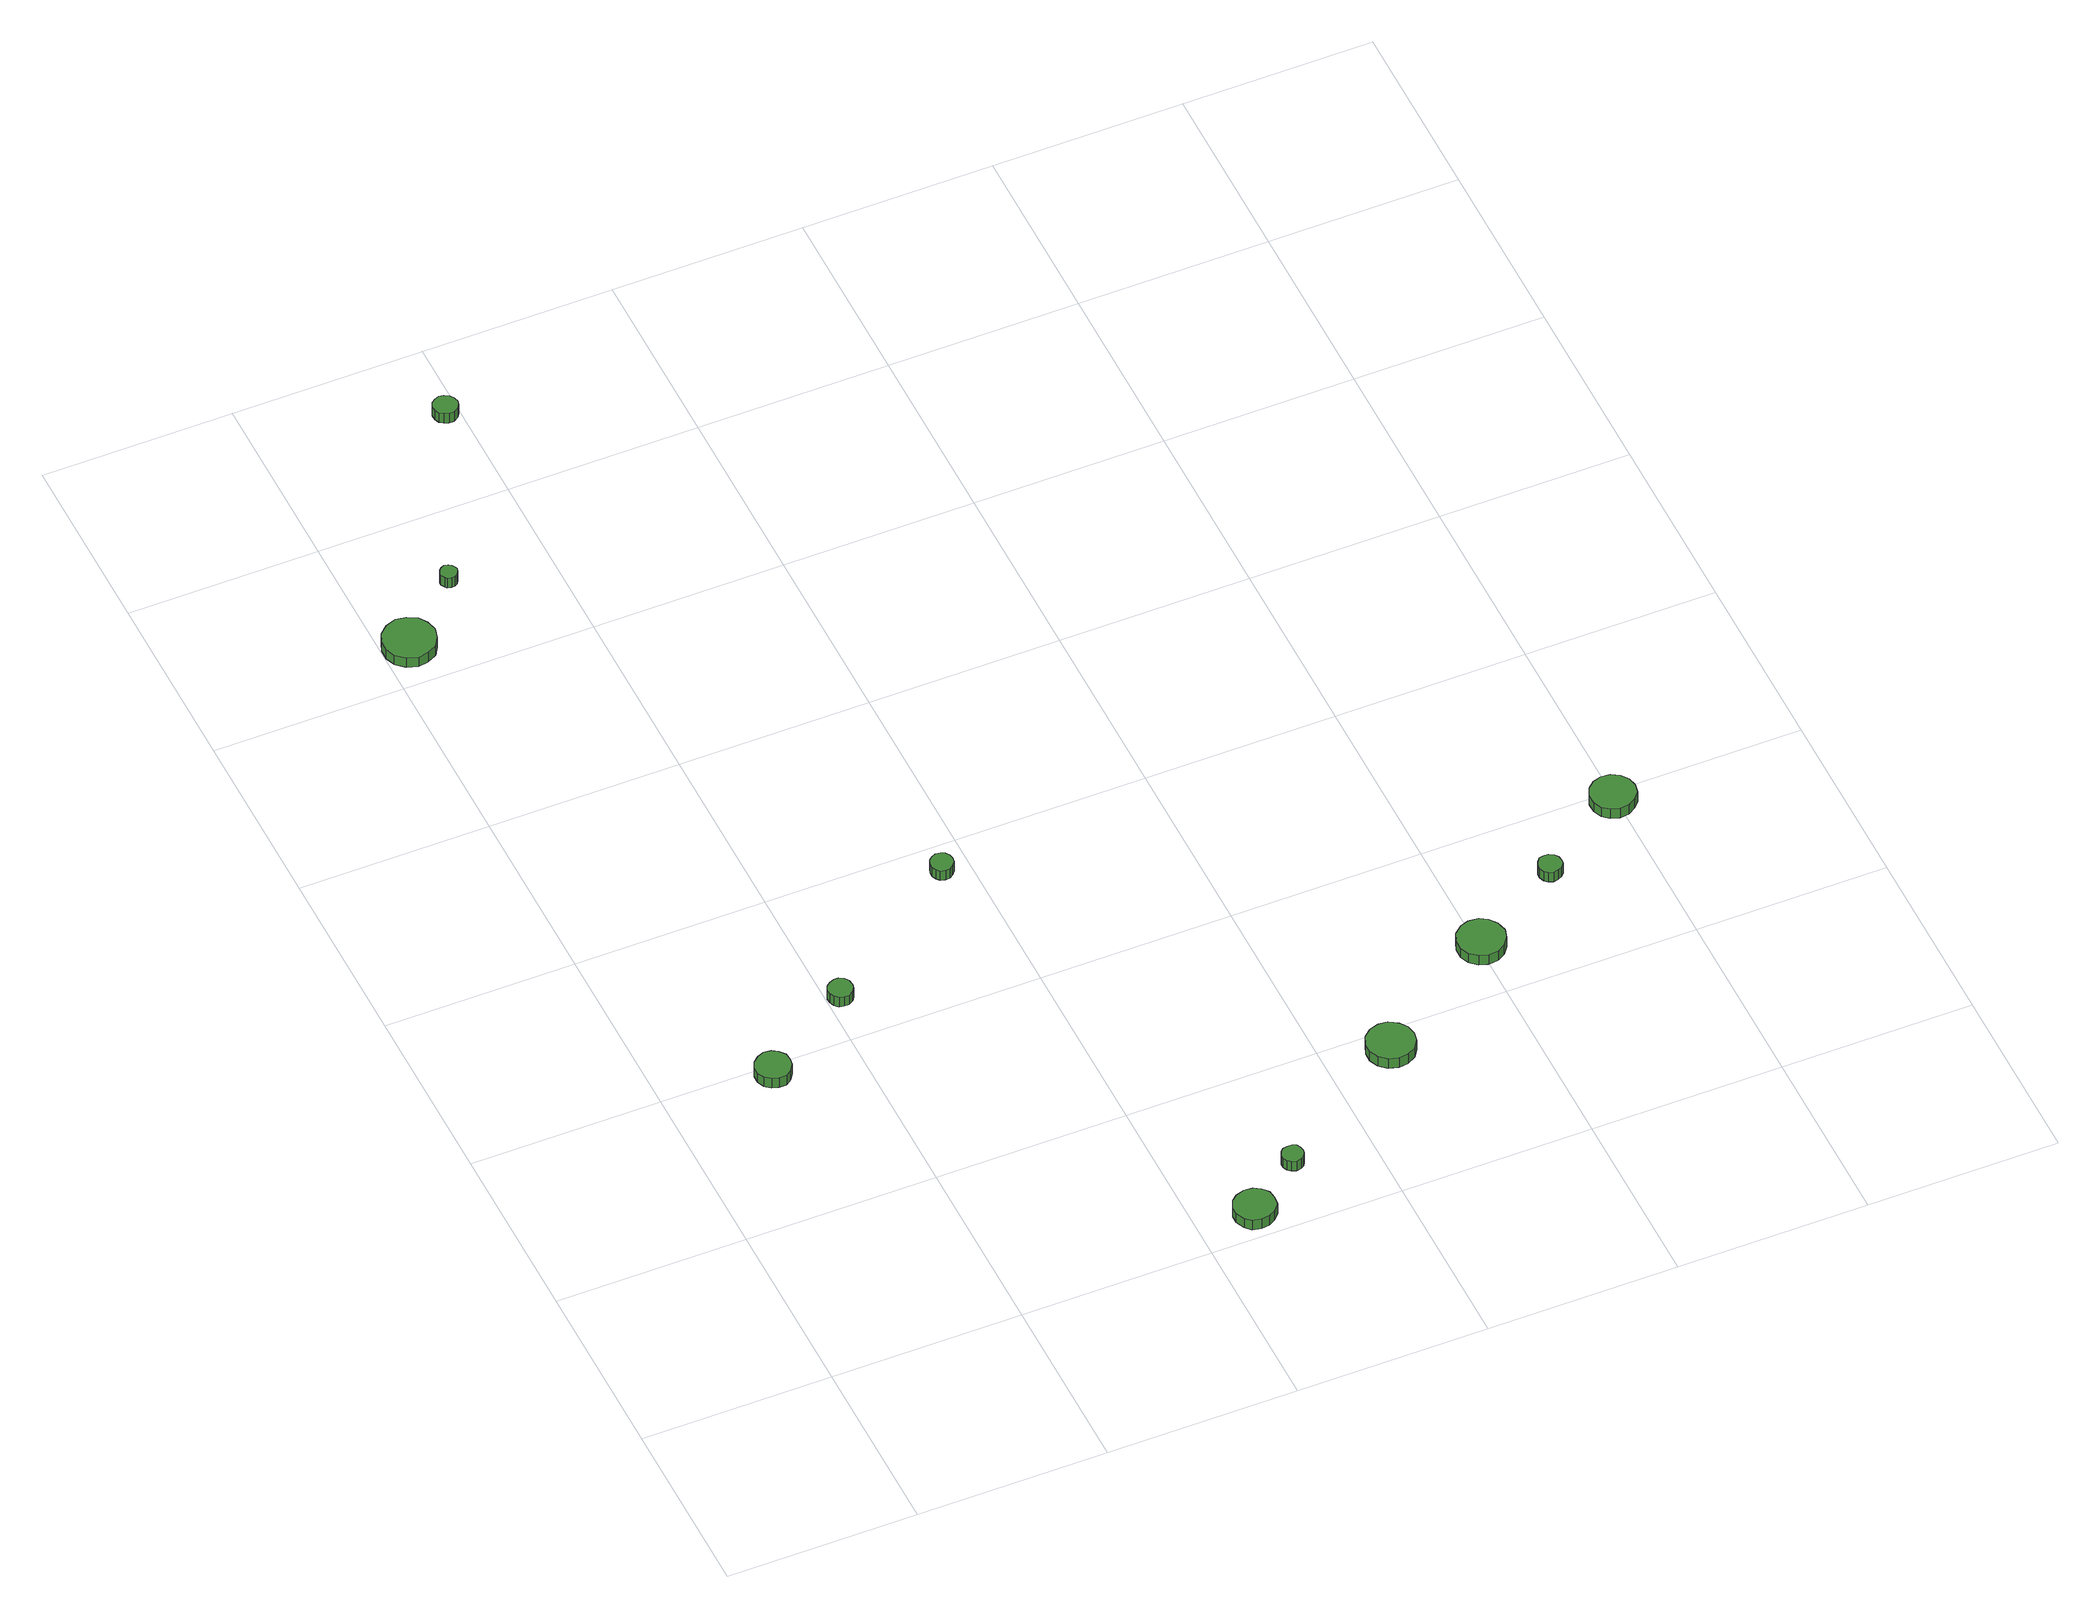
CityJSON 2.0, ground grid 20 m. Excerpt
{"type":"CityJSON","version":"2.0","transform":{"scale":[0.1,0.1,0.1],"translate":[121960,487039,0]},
"CityObjects":{
"tree1":{"type":"SolitaryVegetationObject","attributes":{"function":"something"},"geometry":[{"type":"MultiSurface","lod":"1","boundaries":[[[0,1,2,3,4,5,6,7,8,9,10,11,12,13,14]],[[15,16,17,18,19,20,21,22,23,24,25,26,27,28,29]],[[0,29,28,1]],[[1,28,27,2]],[[2,27,26,3]],[[3,26,25,4]],[[4,25,24,5]],[[5,24,23,6]],[[6,23,22,7]],[[7,22,21,8]],[[8,21,20,9]],[[9,20,19,10]],[[10,19,18,11]],[[11,18,17,12]],[[12,17,16,13]],[[13,16,15,14]],[[14,15,29,0]]]}]},
"tree2":{"type":"SolitaryVegetationObject","attributes":{"function":"something"},"geometry":[{"type":"MultiSurface","lod":"1","boundaries":[[[30,31,32,33,34,35,36,37,38,39,40,41,42,43,44]],[[45,46,47,48,49,50,51,52,53,54,55,56,57,58,59]],[[30,59,58,31]],[[31,58,57,32]],[[32,57,56,33]],[[33,56,55,34]],[[34,55,54,35]],[[35,54,53,36]],[[36,53,52,37]],[[37,52,51,38]],[[38,51,50,39]],[[39,50,49,40]],[[40,49,48,41]],[[41,48,47,42]],[[42,47,46,43]],[[43,46,45,44]],[[44,45,59,30]]]}]},
"tree3":{"type":"SolitaryVegetationObject","attributes":{"function":"something"},"geometry":[{"type":"MultiSurface","lod":"1","boundaries":[[[60,61,62,63,64,65,66,67,68,69,70,71,72,73,74]],[[75,76,77,78,79,80,81,82,83,84,85,86,87,88,89]],[[60,89,88,61]],[[61,88,87,62]],[[62,87,86,63]],[[63,86,85,64]],[[64,85,84,65]],[[65,84,83,66]],[[66,83,82,67]],[[67,82,81,68]],[[68,81,80,69]],[[69,80,79,70]],[[70,79,78,71]],[[71,78,77,72]],[[72,77,76,73]],[[73,76,75,74]],[[74,75,89,60]]]}]},
"tree4":{"type":"SolitaryVegetationObject","attributes":{"function":"something"},"geometry":[{"type":"MultiSurface","lod":"1","boundaries":[[[90,91,92,93,94,95,96,97,98,99,100,101,102,103,104]],[[105,106,107,108,109,110,111,112,113,114,115,116,117,118,119]],[[90,119,118,91]],[[91,118,117,92]],[[92,117,116,93]],[[93,116,115,94]],[[94,115,114,95]],[[95,114,113,96]],[[96,113,112,97]],[[97,112,111,98]],[[98,111,110,99]],[[99,110,109,100]],[[100,109,108,101]],[[101,108,107,102]],[[102,107,106,103]],[[103,106,105,104]],[[104,105,119,90]]]}]},
"tree5":{"type":"SolitaryVegetationObject","attributes":{"function":"something"},"geometry":[{"type":"MultiSurface","lod":"1","boundaries":[[[120,121,122,123,124,125,126,127,128,129,130,131,132,133,134]],[[135,136,137,138,139,140,141,142,143,144,145,146,147,148,149]],[[120,149,148,121]],[[121,148,147,122]],[[122,147,146,123]],[[123,146,145,124]],[[124,145,144,125]],[[125,144,143,126]],[[126,143,142,127]],[[127,142,141,128]],[[128,141,140,129]],[[129,140,139,130]],[[130,139,138,131]],[[131,138,137,132]],[[132,137,136,133]],[[133,136,135,134]],[[134,135,149,120]]]}]},
"tree6":{"type":"SolitaryVegetationObject","attributes":{"function":"something"},"geometry":[{"type":"MultiSurface","lod":"1","boundaries":[[[150,151,152,153,154,155,156,157,158,159,160,161,162,163,164]],[[165,166,167,168,169,170,171,172,173,174,175,176,177,178,179]],[[150,179,178,151]],[[151,178,177,152]],[[152,177,176,153]],[[153,176,175,154]],[[154,175,174,155]],[[155,174,173,156]],[[156,173,172,157]],[[157,172,171,158]],[[158,171,170,159]],[[159,170,169,160]],[[160,169,168,161]],[[161,168,167,162]],[[162,167,166,163]],[[163,166,165,164]],[[164,165,179,150]]]}]},
"tree7":{"type":"SolitaryVegetationObject","attributes":{"function":"something"},"geometry":[{"type":"MultiSurface","lod":"1","boundaries":[[[180,181,182,183,184,185,186,187,188,189,190,191,192,193,194]],[[195,196,197,198,199,200,201,202,203,204,205,206,207,208,209]],[[180,209,208,181]],[[181,208,207,182]],[[182,207,206,183]],[[183,206,205,184]],[[184,205,204,185]],[[185,204,203,186]],[[186,203,202,187]],[[187,202,201,188]],[[188,201,200,189]],[[189,200,199,190]],[[190,199,198,191]],[[191,198,197,192]],[[192,197,196,193]],[[193,196,195,194]],[[194,195,209,180]]]}]},
"tree8":{"type":"SolitaryVegetationObject","attributes":{"function":"something"},"geometry":[{"type":"MultiSurface","lod":"1","boundaries":[[[210,211,212,213,214,215,216,217,218,219,220,221,222,223,224]],[[225,226,227,228,229,230,231,232,233,234,235,236,237,238,239]],[[210,239,238,211]],[[211,238,237,212]],[[212,237,236,213]],[[213,236,235,214]],[[214,235,234,215]],[[215,234,233,216]],[[216,233,232,217]],[[217,232,231,218]],[[218,231,230,219]],[[219,230,229,220]],[[220,229,228,221]],[[221,228,227,222]],[[222,227,226,223]],[[223,226,225,224]],[[224,225,239,210]]]}]},
"tree9":{"type":"SolitaryVegetationObject","attributes":{"function":"something"},"geometry":[{"type":"MultiSurface","lod":"1","boundaries":[[[240,241,242,243,244,245,246,247,248,249,250,251,252,253,254]],[[255,256,257,258,259,260,261,262,263,264,265,266,267,268,269]],[[240,269,268,241]],[[241,268,267,242]],[[242,267,266,243]],[[243,266,265,244]],[[244,265,264,245]],[[245,264,263,246]],[[246,263,262,247]],[[247,262,261,248]],[[248,261,260,249]],[[249,260,259,250]],[[250,259,258,251]],[[251,258,257,252]],[[252,257,256,253]],[[253,256,255,254]],[[254,255,269,240]]]}]},
"tree10":{"type":"SolitaryVegetationObject","attributes":{"function":"something"},"geometry":[{"type":"MultiSurface","lod":"1","boundaries":[[[270,271,272,273,274,275,276,277,278,279,280,281,282,283,284]],[[285,286,287,288,289,290,291,292,293,294,295,296,297,298,299]],[[270,299,298,271]],[[271,298,297,272]],[[272,297,296,273]],[[273,296,295,274]],[[274,295,294,275]],[[275,294,293,276]],[[276,293,292,277]],[[277,292,291,278]],[[278,291,290,279]],[[279,290,289,280]],[[280,289,288,281]],[[281,288,287,282]],[[282,287,286,283]],[[283,286,285,284]],[[284,285,299,270]]]}]},
"tree11":{"type":"SolitaryVegetationObject","attributes":{"function":"something"},"geometry":[{"type":"MultiSurface","lod":"1","boundaries":[[[300,301,302,303,304,305,306,307,308,309,310,311,312,313,314]],[[315,316,317,318,319,320,321,322,323,324,325,326,327,328,329]],[[300,329,328,301]],[[301,328,327,302]],[[302,327,326,303]],[[303,326,325,304]],[[304,325,324,305]],[[305,324,323,306]],[[306,323,322,307]],[[307,322,321,308]],[[308,321,320,309]],[[309,320,319,310]],[[310,319,318,311]],[[311,318,317,312]],[[312,317,316,313]],[[313,316,315,314]],[[314,315,329,300]]]}]},
"tree12":{"type":"SolitaryVegetationObject","attributes":{"function":"something"},"geometry":[{"type":"MultiSurface","lod":"1","boundaries":[[[330,331,332,333,334,335,336,337,338,339,340,341,342,343,344]],[[345,346,347,348,349,350,351,352,353,354,355,356,357,358,359]],[[330,359,358,331]],[[331,358,357,332]],[[332,357,356,333]],[[333,356,355,334]],[[334,355,354,335]],[[335,354,353,336]],[[336,353,352,337]],[[337,352,351,338]],[[338,351,350,339]],[[339,350,349,340]],[[340,349,348,341]],[[341,348,347,342]],[[342,347,346,343]],[[343,346,345,344]],[[344,345,359,330]]]}]}
},
"vertices":[
[131,387,16],[130,395,16],[125,401,16],[119,405,16],[111,406,16],[104,403,16],[98,398,16],[95,391,16],[95,383,16],[98,376,16],[104,371,16],[111,369,16],[119,369,16],[125,373,16],[130,380,16],[130,380,3],[125,373,3],[119,369,3],[111,369,3],[104,371,3],[98,376,3],[95,383,3],[95,391,3],[98,398,3],[104,403,3],[111,406,3],[119,405,3],[125,401,3],[130,395,3],[131,387,3],
[55,1048,15],[52,1059,15],[46,1068,15],[36,1073,15],[25,1075,15],[14,1071,15],[5,1063,15],[1,1053,15],[1,1042,15],[5,1032,15],[14,1024,15],[25,1020,15],[36,1022,15],[46,1027,15],[52,1036,15],[52,1036,2],[46,1027,2],[36,1022,2],[25,1020,2],[14,1024,2],[5,1032,2],[1,1042,2],[1,1053,2],[5,1063,2],[14,1071,2],[25,1075,2],[36,1073,2],[46,1068,2],[52,1059,2],[55,1048,2],
[227,455,14],[226,461,14],[223,465,14],[218,468,14],[213,468,14],[208,466,14],[204,463,14],[202,458,14],[202,453,14],[204,448,14],[208,444,14],[213,443,14],[218,443,14],[223,446,14],[226,450,14],[226,450,1],[223,446,1],[218,443,1],[213,443,1],[208,444,1],[204,448,1],[202,453,1],[202,458,1],[204,463,1],[208,466,1],[213,468,1],[218,468,1],[223,465,1],[226,461,1],[227,455,1],
[107,1112,15],[106,1115,15],[104,1118,15],[101,1120,15],[97,1121,15],[93,1119,15],[91,1117,15],[89,1113,15],[89,1110,15],[91,1106,15],[93,1104,15],[97,1103,15],[101,1103,15],[104,1105,15],[106,1108,15],[106,1108,2],[104,1105,2],[101,1103,2],[97,1103,2],[93,1104,2],[91,1106,2],[89,1110,2],[89,1113,2],[91,1117,2],[93,1119,2],[97,1121,2],[101,1120,2],[104,1118,2],[106,1115,2],[107,1112,2],
[480,31,14],[479,40,14],[473,47,14],[466,51,14],[457,52,14],[448,49,14],[442,44,14],[438,35,14],[438,27,14],[442,18,14],[448,12,14],[457,10,14],[466,11,14],[473,15,14],[479,22,14],[479,22,1],[473,15,1],[466,11,1],[457,10,1],[448,12,1],[442,18,1],[438,27,1],[438,35,1],[442,44,1],[448,49,1],[457,52,1],[466,51,1],[473,47,1],[479,40,1],[480,31,1],
[383,567,15],[382,572,15],[379,576,15],[375,578,15],[370,579,15],[365,577,15],[362,574,15],[360,569,15],[360,564,15],[362,560,15],[365,556,15],[370,555,15],[375,555,15],[379,558,15],[382,562,15],[382,562,2],[379,558,2],[375,555,2],[370,555,2],[365,556,2],[362,560,2],[360,564,2],[360,569,2],[362,574,2],[365,577,2],[370,579,2],[375,578,2],[379,576,2],[382,572,2],[383,567,2],
[531,77,14],[530,82,14],[528,86,14],[524,88,14],[519,88,14],[514,87,14],[511,84,14],[509,80,14],[509,75,14],[511,71,14],[514,68,14],[519,66,14],[524,67,14],[528,69,14],[530,73,14],[530,73,1],[528,69,1],[524,67,1],[519,66,1],[514,68,1],[511,71,1],[509,75,1],[509,80,1],[511,84,1],[514,87,1],[519,88,1],[524,88,1],[528,86,1],[530,82,1],[531,77,1],
[197,1311,19],[196,1316,19],[193,1320,19],[188,1323,19],[183,1324,19],[178,1322,19],[174,1319,19],[172,1314,19],[172,1309,19],[174,1304,19],[178,1301,19],[183,1299,19],[188,1299,19],[193,1302,19],[196,1306,19],[196,1306,6],[193,1302,6],[188,1299,6],[183,1299,6],[178,1301,6],[174,1304,6],[172,1309,6],[172,1314,6],[174,1319,6],[178,1322,6],[183,1324,6],[188,1323,6],[193,1320,6],[196,1316,6],[197,1311,6],
[691,173,16],[689,183,16],[683,191,16],[674,197,16],[664,198,16],[654,195,16],[646,188,16],[642,178,16],[642,168,16],[646,159,16],[654,152,16],[664,149,16],[674,150,16],[683,155,16],[689,163,16],[689,163,3],[683,155,3],[674,150,3],[664,149,3],[654,152,3],[646,159,3],[642,168,3],[642,178,3],[646,188,3],[654,195,3],[664,198,3],[674,197,3],[683,191,3],[689,183,3],[691,173,3],
[827,263,15],[824,274,15],[818,282,15],[810,287,15],[799,288,15],[790,285,15],[782,278,15],[778,269,15],[778,258,15],[782,249,15],[790,242,15],[799,239,15],[810,240,15],[818,245,15],[824,253,15],[824,253,2],[818,245,2],[810,240,2],[799,239,2],[790,242,2],[782,249,2],[778,258,2],[778,269,2],[782,278,2],[790,285,2],[799,288,2],[810,287,2],[818,282,2],[824,274,2],[827,263,2],
[915,326,14],[914,331,14],[911,335,14],[906,338,14],[901,338,14],[896,337,14],[893,333,14],[891,329,14],[891,324,14],[893,319,14],[896,316,14],[901,314,14],[906,315,14],[911,317,14],[914,321,14],[914,321,1],[911,317,1],[906,315,1],[901,314,1],[896,316,1],[893,319,1],[891,324,1],[891,329,1],[893,333,1],[896,337,1],[901,338,1],[906,338,1],[911,335,1],[914,331,1],[915,326,1],
[1020,388,14],[1018,397,14],[1012,405,14],[1004,410,14],[994,411,14],[985,408,14],[978,402,14],[974,393,14],[974,383,14],[978,374,14],[985,368,14],[994,365,14],[1004,366,14],[1012,371,14],[1018,378,14],[1018,378,1],[1012,371,1],[1004,366,1],[994,365,1],[985,368,1],[978,374,1],[974,383,1],[974,393,1],[978,402,1],[985,408,1],[994,411,1],[1004,410,1],[1012,405,1],[1018,397,1],[1020,388,1]
]}
